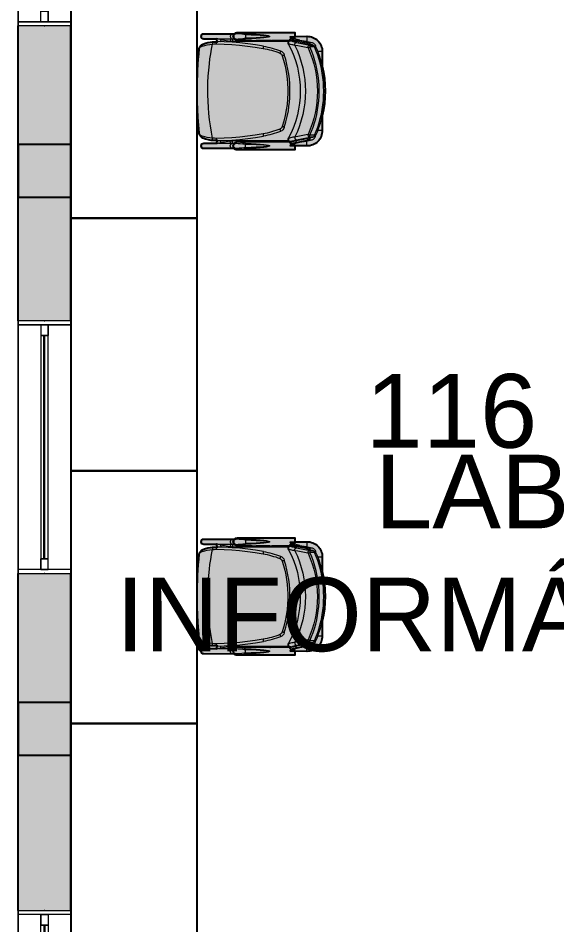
# Model space of a CAD drawing. Header units: metres. Extents: x 512 to 829, y -209 to 245.
# Drawn here: x 666.789 to 669.347, y -84.306 to -80 of the extents above; entities that cross this region are included whole.
import ezdxf

# ---------------------------------------------------------------- set-up
doc = ezdxf.new("R2010")
doc.units = ezdxf.units.M
doc.header["$LTSCALE"] = 0.508
doc.set_wipeout_variables(frame=1)
doc.header["$PDSIZE"] = -2
doc.layers.get('0').update_dxf_attribs({"lineweight": 15})
for name, color, linetype, lineweight in [('AMB-NOVOS', 10, 'Continuous', 15), ('None', 7, 'Continuous', 5), ('NãoImprimir', 7, 'Continuous', 5), ('Peitoris', 2, 'Continuous', 5), ('Telhado-Princ', 7, 'Continuous', 5)]:
    doc.layers.add(name, color=color, linetype=linetype, lineweight=lineweight)
doc.layers.add('MB-ARQ-MOBILIÁRIO 02', color=2, linetype='Continuous')
doc.layers.add('MB-ARQ-MOBILIÁRIO-CADEIRAS', color=7, linetype='Continuous')
doc.layers.add('MB-ARQ-MOBILIÁRIO-BP BRANCO', color=7, linetype='Continuous', true_color=0xebece5)
doc.layers.add('MB-ARQ-MOBILIÁRIO-CADEIRAS-02', color=7, linetype='Continuous', true_color=0x747474)

# ---------------------------------------------------------------- blocks, each defined once
blk = doc.blocks.new('Grupo-6243')
at = {"layer": 'None', "color": 7, "linetype": 'Continuous', "lineweight": 5}
for points in [[(-0.6, 0.125), (-0.58095, 0.125), (-0.58095, -0.125), (-0.6, -0.125)], [(0.58095, 0.125), (0.6, 0.125), (0.6, -0.125), (0.58095, -0.125)]]:
    blk.add_lwpolyline(points, close=True, dxfattribs=at)
blk = doc.blocks.new('Grupo-6244')
at = {"layer": 'None', "color": 7, "linetype": 'Continuous', "lineweight": 5}
for p, q in [((-0.6, 0.125), (-0.58095, 0.125)), ((-0.58095, 0.125), (-0.58095, -0.125)), ((0.6, 0.125), (0.58095, 0.125)), ((0.58095, 0.125), (0.58095, -0.125)), ((-0.6, -0.125), (-0.58095, -0.125)), ((0.6, -0.125), (0.58095, -0.125))]:
    blk.add_line(p, q, dxfattribs=at)
at = {"layer": 'None', "color": 7}
blk.add_blockref('Grupo-6243', (0, 0), dxfattribs=at)
blk = doc.blocks.new('Grupo-6245')
at = {"layer": 'None', "color": 7, "linetype": 'Continuous', "lineweight": 5}
for p, q in [((-0.5809, 0.0175), (-0.5809, -0.0175)), ((0.5809, 0.0175), (0.5809, -0.0175))]:
    blk.add_line(p, q, dxfattribs=at)
blk = doc.blocks.new('Grupo-6246')
at = {"layer": 'None', "color": 7, "linetype": 'Continuous', "lineweight": 5}
for points in [[(-0.5809, 0.0175), (-0.5302, 0.0175), (-0.5302, -0.0175), (-0.5809, -0.0175)], [(0.5302, 0.0175), (0.5809, 0.0175), (0.5809, -0.0175), (0.5302, -0.0175)]]:
    blk.add_lwpolyline(points, close=True, dxfattribs=at)
blk = doc.blocks.new('Grupo-6247')
at = {"layer": 'None', "color": 7, "linetype": 'Continuous', "lineweight": 5}
for p, q in [((-0.5809, 0.0175), (-0.5302, 0.0175)), ((-0.5302, 0.0175), (-0.5302, -0.0175)), ((0.5809, 0.0175), (0.5302, 0.0175)), ((0.5302, 0.0175), (0.5302, -0.0175)), ((-0.5809, -0.0175), (-0.5302, -0.0175)), ((0.5809, -0.0175), (0.5302, -0.0175))]:
    blk.add_line(p, q, dxfattribs=at)
blk.add_lwpolyline([(-0.5302, 0.0175), (0.5302, 0.0175), (0.5302, -0.0175), (-0.5302, -0.0175)], close=True, dxfattribs=at)
at = {"layer": 'None', "color": 7}
for name in ['Grupo-6245', 'Grupo-6246']:
    blk.add_blockref(name, (0, 0), dxfattribs=at)
blk = doc.blocks.new('Grupo-6249')
at = {"layer": 'None', "color": 7, "linetype": 'Continuous', "lineweight": 25}
for p, q in [((-0.53015, 0.000635), (0.53015, 0.000635)), ((-0.53015, -0.000635), (0.53015, -0.000635))]:
    blk.add_line(p, q, dxfattribs=at)
blk = doc.blocks.new('Grupo-6250')
at = {"layer": 'None', "color": 7, "linetype": 'Continuous', "lineweight": 20}
for p, q in [((0.6, 0.125), (-0.6, 0.125)), ((0.6, -0.125), (-0.6, -0.125))]:
    blk.add_line(p, q, dxfattribs=at)
blk = doc.blocks.new('Window (2D)-495')
at = {"color": 7, "linetype": 'Continuous', "lineweight": 5}
blk.add_wipeout([(-0.6, 0.125), (0.6, 0.125), (0.6, -0.125), (-0.6, -0.125)], dxfattribs=at).dxf.layer = 'None'
at = {"layer": 'None', "color": 7, "linetype": 'Continuous', "lineweight": 5}
for p, q in [((-0.6, 0.125), (0.6, 0.125)), ((-0.6, -0.125), (0.6, -0.125))]:
    blk.add_line(p, q, dxfattribs=at)
at = {"layer": 'NãoImprimir', "linetype": 'Continuous'}
for p in [(-0.6, 0), (0.6, 0)]:
    blk.add_point(p, dxfattribs=at)
at = {"layer": 'None', "color": 7}
blk.add_blockref('Grupo-6244', (0, 0), dxfattribs=at)
at = {"layer": 'Peitoris'}
for name in ['Grupo-6247', 'Grupo-6249']:
    blk.add_blockref(name, (0, 0), dxfattribs=at)
at = {"layer": 'Telhado-Princ'}
blk.add_blockref('Grupo-6250', (0, 0), dxfattribs=at)
blk = doc.blocks.new('Grupo-6251')
at = {"layer": 'None', "color": 7, "linetype": 'Continuous', "lineweight": 5}
for points in [[(-0.6, 0.125), (-0.58095, 0.125), (-0.58095, -0.125), (-0.6, -0.125)], [(0.58095, 0.125), (0.6, 0.125), (0.6, -0.125), (0.58095, -0.125)]]:
    blk.add_lwpolyline(points, close=True, dxfattribs=at)
blk = doc.blocks.new('Grupo-6252')
at = {"layer": 'None', "color": 7, "linetype": 'Continuous', "lineweight": 5}
for p, q in [((-0.6, 0.125), (-0.58095, 0.125)), ((-0.58095, 0.125), (-0.58095, -0.125)), ((0.6, 0.125), (0.58095, 0.125)), ((0.58095, 0.125), (0.58095, -0.125)), ((-0.6, -0.125), (-0.58095, -0.125)), ((0.6, -0.125), (0.58095, -0.125))]:
    blk.add_line(p, q, dxfattribs=at)
at = {"layer": 'None', "color": 7}
blk.add_blockref('Grupo-6251', (0, 0), dxfattribs=at)
blk = doc.blocks.new('Grupo-6253')
at = {"layer": 'None', "color": 7, "linetype": 'Continuous', "lineweight": 5}
for p, q in [((-0.5809, 0.0175), (-0.5809, -0.0175)), ((0.5809, 0.0175), (0.5809, -0.0175))]:
    blk.add_line(p, q, dxfattribs=at)
blk = doc.blocks.new('Grupo-6254')
at = {"layer": 'None', "color": 7, "linetype": 'Continuous', "lineweight": 5}
for points in [[(-0.5809, 0.0175), (-0.5302, 0.0175), (-0.5302, -0.0175), (-0.5809, -0.0175)], [(0.5302, 0.0175), (0.5809, 0.0175), (0.5809, -0.0175), (0.5302, -0.0175)]]:
    blk.add_lwpolyline(points, close=True, dxfattribs=at)
blk = doc.blocks.new('Grupo-6255')
at = {"layer": 'None', "color": 7, "linetype": 'Continuous', "lineweight": 5}
for p, q in [((-0.5809, 0.0175), (-0.5302, 0.0175)), ((-0.5302, 0.0175), (-0.5302, -0.0175)), ((0.5809, 0.0175), (0.5302, 0.0175)), ((0.5302, 0.0175), (0.5302, -0.0175)), ((-0.5809, -0.0175), (-0.5302, -0.0175)), ((0.5809, -0.0175), (0.5302, -0.0175))]:
    blk.add_line(p, q, dxfattribs=at)
blk.add_lwpolyline([(-0.5302, 0.0175), (0.5302, 0.0175), (0.5302, -0.0175), (-0.5302, -0.0175)], close=True, dxfattribs=at)
at = {"layer": 'None', "color": 7}
for name in ['Grupo-6253', 'Grupo-6254']:
    blk.add_blockref(name, (0, 0), dxfattribs=at)
blk = doc.blocks.new('Grupo-6257')
at = {"layer": 'None', "color": 7, "linetype": 'Continuous', "lineweight": 25}
for p, q in [((-0.53015, 0.000635), (0.53015, 0.000635)), ((-0.53015, -0.000635), (0.53015, -0.000635))]:
    blk.add_line(p, q, dxfattribs=at)
blk = doc.blocks.new('Grupo-6258')
at = {"layer": 'None', "color": 7, "linetype": 'Continuous', "lineweight": 20}
for p, q in [((0.6, 0.125), (-0.6, 0.125)), ((0.6, -0.125), (-0.6, -0.125))]:
    blk.add_line(p, q, dxfattribs=at)
blk = doc.blocks.new('Window (2D)-496')
at = {"color": 7, "linetype": 'Continuous', "lineweight": 5}
blk.add_wipeout([(-0.6, 0.125), (0.6, 0.125), (0.6, -0.125), (-0.6, -0.125)], dxfattribs=at).dxf.layer = 'None'
at = {"layer": 'None', "color": 7, "linetype": 'Continuous', "lineweight": 5}
for p, q in [((-0.6, 0.125), (0.6, 0.125)), ((-0.6, -0.125), (0.6, -0.125))]:
    blk.add_line(p, q, dxfattribs=at)
at = {"layer": 'NãoImprimir', "linetype": 'Continuous'}
for p in [(-0.6, 0), (0.6, 0)]:
    blk.add_point(p, dxfattribs=at)
at = {"layer": 'None', "color": 7}
blk.add_blockref('Grupo-6252', (0, 0), dxfattribs=at)
at = {"layer": 'Peitoris'}
for name in ['Grupo-6255', 'Grupo-6257']:
    blk.add_blockref(name, (0, 0), dxfattribs=at)
at = {"layer": 'Telhado-Princ'}
blk.add_blockref('Grupo-6258', (0, 0), dxfattribs=at)
blk = doc.blocks.new('Grupo-6275')
at = {"layer": 'None', "color": 7, "linetype": 'Continuous', "lineweight": 5}
for points in [[(-0.45, 0.125), (-0.43095, 0.125), (-0.43095, -0.125), (-0.45, -0.125)], [(0.43095, 0.125), (0.45, 0.125), (0.45, -0.125), (0.43095, -0.125)]]:
    blk.add_lwpolyline(points, close=True, dxfattribs=at)
blk = doc.blocks.new('Grupo-6276')
at = {"layer": 'None', "color": 7, "linetype": 'Continuous', "lineweight": 5}
for p, q in [((-0.45, 0.125), (-0.43095, 0.125)), ((-0.43095, 0.125), (-0.43095, -0.125)), ((0.45, 0.125), (0.43095, 0.125)), ((0.43095, 0.125), (0.43095, -0.125)), ((-0.45, -0.125), (-0.43095, -0.125)), ((0.45, -0.125), (0.43095, -0.125))]:
    blk.add_line(p, q, dxfattribs=at)
at = {"layer": 'None', "color": 7}
blk.add_blockref('Grupo-6275', (0, 0), dxfattribs=at)
blk = doc.blocks.new('Grupo-6277')
at = {"layer": 'None', "color": 7, "linetype": 'Continuous', "lineweight": 5}
for p, q in [((-0.4309, 0.0175), (-0.4309, -0.0175)), ((0.4309, 0.0175), (0.4309, -0.0175))]:
    blk.add_line(p, q, dxfattribs=at)
blk = doc.blocks.new('Grupo-6278')
at = {"layer": 'None', "color": 7, "linetype": 'Continuous', "lineweight": 5}
for points in [[(-0.4309, 0.0175), (-0.3801, 0.0175), (-0.3801, -0.0175), (-0.4309, -0.0175)], [(0.3801, 0.0175), (0.4309, 0.0175), (0.4309, -0.0175), (0.3801, -0.0175)]]:
    blk.add_lwpolyline(points, close=True, dxfattribs=at)
blk = doc.blocks.new('Grupo-6279')
at = {"layer": 'None', "color": 7, "linetype": 'Continuous', "lineweight": 5}
for p, q in [((-0.4309, 0.0175), (-0.3801, 0.0175)), ((-0.3801, 0.0175), (-0.3801, -0.0175)), ((0.4309, 0.0175), (0.3801, 0.0175)), ((0.3801, 0.0175), (0.3801, -0.0175)), ((-0.4309, -0.0175), (-0.3801, -0.0175)), ((0.4309, -0.0175), (0.3801, -0.0175))]:
    blk.add_line(p, q, dxfattribs=at)
blk.add_lwpolyline([(-0.3801, 0.0175), (0.3801, 0.0175), (0.3801, -0.0175), (-0.3801, -0.0175)], close=True, dxfattribs=at)
at = {"layer": 'None', "color": 7}
for name in ['Grupo-6277', 'Grupo-6278']:
    blk.add_blockref(name, (0, 0), dxfattribs=at)
blk = doc.blocks.new('Grupo-6281')
at = {"layer": 'None', "color": 7, "linetype": 'Continuous', "lineweight": 25}
for p, q in [((-0.38015, 0.000635), (0.38015, 0.000635)), ((-0.38015, -0.000635), (0.38015, -0.000635))]:
    blk.add_line(p, q, dxfattribs=at)
blk = doc.blocks.new('Grupo-6282')
at = {"layer": 'None', "color": 7, "linetype": 'Continuous', "lineweight": 20}
for p, q in [((0.45, 0.125), (-0.45, 0.125)), ((0.45, -0.125), (-0.45, -0.125))]:
    blk.add_line(p, q, dxfattribs=at)
blk = doc.blocks.new('Window (2D)-499')
at = {"color": 7, "linetype": 'Continuous', "lineweight": 5}
blk.add_wipeout([(-0.45, 0.125), (0.45, 0.125), (0.45, -0.125), (-0.45, -0.125)], dxfattribs=at).dxf.layer = 'None'
at = {"layer": 'None', "color": 7, "linetype": 'Continuous', "lineweight": 5}
for p, q in [((-0.45, 0.125), (0.45, 0.125)), ((-0.45, -0.125), (0.45, -0.125))]:
    blk.add_line(p, q, dxfattribs=at)
at = {"layer": 'NãoImprimir', "linetype": 'Continuous'}
for p in [(-0.45, 0), (0.45, 0)]:
    blk.add_point(p, dxfattribs=at)
at = {"layer": 'None', "color": 7}
blk.add_blockref('Grupo-6276', (0, 0), dxfattribs=at)
at = {"layer": 'Peitoris'}
for name in ['Grupo-6279', 'Grupo-6281']:
    blk.add_blockref(name, (0, 0), dxfattribs=at)
at = {"layer": 'Telhado-Princ'}
blk.add_blockref('Grupo-6282', (0, 0), dxfattribs=at)
blk = doc.blocks.new('Grupo-6400')
at = {"layer": 'None', "linetype": 'Continuous', "lineweight": 0}
blk.add_hatch(color=255, dxfattribs=at).paths.add_polyline_path([(-45.2251, 15.3869), (-45.2251, 15.1369), (-44.9751, 15.1369), (-44.9751, 15.3869)])
at = {"layer": 'None', "color": 7, "linetype": 'Continuous', "lineweight": 25}
blk.add_lwpolyline([(-45.2251, 15.3869), (-45.2251, 15.1369), (-44.9751, 15.1369), (-44.9751, 15.3869)], close=True, dxfattribs=at)
blk = doc.blocks.new('Grupo-6401')
at = {"layer": 'None', "linetype": 'Continuous', "lineweight": 0}
blk.add_hatch(color=255, dxfattribs=at).paths.add_polyline_path([(-45.2251, 18.0369), (-45.2251, 17.7869), (-44.9751, 17.7869), (-44.9751, 18.0369)])
at = {"layer": 'None', "color": 7, "linetype": 'Continuous', "lineweight": 25}
blk.add_lwpolyline([(-45.2251, 18.0369), (-45.2251, 17.7869), (-44.9751, 17.7869), (-44.9751, 18.0369)], close=True, dxfattribs=at)
blk = doc.blocks.new('Grupo-6404')
at = {"layer": 'None', "color": 7}
for name in ['Grupo-6401', 'Grupo-6400']:
    blk.add_blockref(name, (0, 0), dxfattribs=at)
blk = doc.blocks.new('TECTON FIXA')
h = blk.add_hatch(color=256)
edge = h.paths.add_edge_path()
edge.add_line((-0.2473, 0.0321), (-0.2473, 0.0928))
edge.add_line((-0.2473, 0.0928), (-0.2348, 0.0968))
edge.add_line((-0.2348, 0.0968), (-0.2348, 0.0817))
edge.add_arc((-0.105, 0.0817), 0.1298, 180, 204.5205)
edge.add_arc((-0.1939, 0.0412), 0.0321, 204.5205, 259.9408)
edge.add_arc((-0.002, 2.0405), 2.0405, 264.4455, 275.7159)
edge.add_arc((0.196, 0.0391), 0.0294, 280.2206, 337.5854)
edge.add_arc((0.0809, 0.0865), 0.1539, 337.5854, 356.3465)
edge.add_line((0.2344, 0.0767), (0.2348, 0.0968))
edge.add_line((0.2348, 0.0968), (0.2473, 0.0928))
edge.add_line((0.2473, 0.0928), (0.2473, 0.0321))
edge.add_arc((0.26, 0.0321), 0.0127, 180, 360)
edge.add_line((0.2727, 0.0321), (0.2726, 0.1751))
edge.add_arc((0.299, 0.1752), 0.0264, 140.266, 180.0527, ccw=False)
edge.add_line((0.2787, 0.192), (0.279, 0.4651))
edge.add_line((0.279, 0.4651), (0.26, 0.4651))
edge.add_line((0.26, 0.4651), (0.2604, 0.5221))
edge.add_arc((0.1881, 0.5226), 0.0723, 359.6453, 450.3547)
edge.add_line((0.1877, 0.5948), (0.1189, 0.5944))
edge.add_arc((0, 0.0855), 0.5226, 76.8468, 102.9792)
edge.add_line((-0.1174, 0.5948), (-0.1877, 0.5948))
edge.add_arc((-0.1877, 0.5221), 0.0727, 90, 180)
edge.add_line((-0.2604, 0.5221), (-0.26, 0.4651))
edge.add_line((-0.26, 0.4651), (-0.279, 0.4651))
edge.add_line((-0.279, 0.4651), (-0.2789, 0.1891))
edge.add_arc((-0.2605, 0.1891), 0.0185, 180.0184, 226.71)
edge.add_line((-0.2731, 0.1757), (-0.2727, 0.0321))
edge.add_arc((-0.26, 0.0321), 0.0127, 180.1644, 360)
blk.add_lwpolyline([(-0.2727, 0.0321, 1), (-0.2473, 0.0321), (-0.2473, 0.0928), (-0.2348, 0.0968), (-0.2348, 0.0817, 0.107401), (-0.2231, 0.0278, 0.246643), (-0.1995, 0.0096, 0.049216), (0.2012, 0.0101, 0.255663), (0.2231, 0.0278, 0.082044), (0.2344, 0.0767), (0.2348, 0.0968), (0.2473, 0.0928), (0.2473, 0.0321, 1), (0.2727, 0.0321), (0.2726, 0.1751, -0.175367), (0.2787, 0.192), (0.279, 0.4651), (0.26, 0.4651), (0.2604, 0.5221, 0.417845), (0.1877, 0.5948), (0.1189, 0.5944, 0.114521), (-0.1174, 0.5948), (-0.1877, 0.5948, 0.414214), (-0.2604, 0.5221), (-0.26, 0.4651), (-0.279, 0.4651), (-0.2789, 0.1891, 0.206597), (-0.2731, 0.1757), (-0.2727, 0.0321, 0.998567), (-0.2473, 0.0321), (-0.2473, 0.0928), (-0.2348, 0.0968)], format="xyb")
at = {"layer": 'MB-ARQ-MOBILIÁRIO-CADEIRAS', "linetype": 'Continuous', "lineweight": 15}
for p, q in [((-0.213, 0.5562), (-0.213, 0.5633)), ((-0.1174, 0.5948), (-0.1877, 0.5948)), ((-0.1877, 0.5948), (-0.1877, 0.5736)), ((0.1877, 0.5948), (0.1174, 0.5948)), ((0.1877, 0.5948), (0.1877, 0.5736)), ((0.213, 0.5562), (0.213, 0.5633)), ((-0.2604, 0.5221), (-0.2604, 0.4651)), ((-0.2604, 0.5221), (-0.2358, 0.5221)), ((-0.231, 0.5293), (-0.231, 0.5471)), ((-0.2188, 0.5499), (-0.2192, 0.5482)), ((-0.2192, 0.5482), (-0.2192, 0.5399)), ((-0.2188, 0.5356), (-0.2188, 0.5499)), ((-0.2188, 0.5356), (-0.2098, 0.5356)), ((-0.2098, 0.5579), (-0.2098, 0.5356)), ((0.2098, 0.5579), (0.2098, 0.5356)), ((0.2188, 0.5356), (0.2098, 0.5356)), ((0.2188, 0.5356), (0.2188, 0.5499)), ((0.2188, 0.5499), (0.2192, 0.5482)), ((0.2192, 0.5482), (0.2192, 0.5399)), ((0.231, 0.5293), (0.231, 0.5471)), ((0.2604, 0.5221), (0.2358, 0.5221)), ((0.2604, 0.4651), (0.2604, 0.5221)), ((-0.279, 0.4651), (-0.279, 0.3557)), ((-0.279, 0.4651), (-0.26, 0.4651)), ((-0.26, 0.44), (-0.26, 0.4651)), ((-0.26, 0.4651), (-0.2485, 0.4651)), ((-0.2532, 0.4441), (-0.2532, 0.4604)), ((-0.2498, 0.4455), (-0.2494, 0.4465)), ((-0.2498, 0.4455), (-0.2498, 0.4456)), ((-0.2492, 0.447), (-0.2494, 0.4466)), ((-0.2494, 0.4465), (-0.2494, 0.4466)), ((-0.2492, 0.4633), (-0.2492, 0.447)), ((-0.241, 0.3558), (-0.241, 0.442)), ((-0.241, 0.4415), (-0.2407, 0.4416)), ((-0.24, 0.4435), (-0.24, 0.4433)), ((-0.2395, 0.4452), (-0.2395, 0.4447)), ((-0.235, 0.1685), (-0.235, 0.4342)), ((-0.2229, 0.4344), (-0.2237, 0.434)), ((-0.2229, 0.4344), (-0.2215, 0.435)), ((0.2229, 0.4344), (0.2215, 0.435)), ((0.2229, 0.4344), (0.2237, 0.434)), ((0.235, 0.4343), (0.235, 0.1685)), ((0.2395, 0.4452), (0.2395, 0.4447)), ((0.24, 0.4433), (0.24, 0.4435)), ((0.241, 0.4415), (0.2407, 0.4416)), ((0.241, 0.442), (0.241, 0.3558)), ((0.26, 0.4651), (0.2485, 0.4651)), ((0.2492, 0.4633), (0.2492, 0.447)), ((0.2492, 0.447), (0.2494, 0.4466)), ((0.2494, 0.4465), (0.2494, 0.4466)), ((0.2498, 0.4455), (0.2494, 0.4465)), ((0.2498, 0.4455), (0.2498, 0.4456)), ((0.2532, 0.4441), (0.2532, 0.4604)), ((0.26, 0.44), (0.26, 0.4651)), ((0.279, 0.4651), (0.26, 0.4651)), ((0.279, 0.3557), (0.279, 0.4651)), ((-0.279, 0.3557), (-0.279, 0.3555)), ((-0.2787, 0.3449), (-0.2788, 0.3449)), ((-0.2412, 0.3449), (-0.2413, 0.3449)), ((-0.241, 0.3556), (-0.241, 0.3558)), ((0.2412, 0.3449), (0.2413, 0.3449)), ((0.2787, 0.3449), (0.2788, 0.3449)), ((0.279, 0.3557), (0.279, 0.3555)), ((-0.279, 0.2629), (-0.279, 0.1891)), ((-0.241, 0.1891), (-0.241, 0.2625)), ((0.241, 0.2625), (0.241, 0.1891)), ((0.279, 0.1891), (0.279, 0.2629)), ((-0.2688, 0.2306), (-0.2512, 0.2306)), ((0.2688, 0.2306), (0.2512, 0.2306)), ((-0.279, 0.1891), (-0.2789, 0.1891)), ((-0.2727, 0.1752), (-0.2727, 0.1691)), ((-0.2473, 0.1691), (-0.2473, 0.1751)), ((-0.2411, 0.1891), (-0.241, 0.1891)), ((0.2411, 0.1891), (0.241, 0.1891)), ((0.2473, 0.1752), (0.2473, 0.1691)), ((0.2727, 0.1691), (0.2727, 0.1751)), ((0.279, 0.1891), (0.2789, 0.1891)), ((-0.2727, 0.1691), (-0.2727, 0.0321)), ((-0.2473, 0.1034), (-0.2473, 0.1691)), ((-0.2473, 0.1685), (-0.235, 0.1685)), ((-0.2473, 0.1596), (-0.2359, 0.1576)), ((-0.2442, 0.1108), (-0.2359, 0.1576)), ((0.2473, 0.1685), (0.235, 0.1685)), ((0.2473, 0.1596), (0.2359, 0.1576)), ((0.2359, 0.1576), (0.2442, 0.1108)), ((0.2473, 0.1691), (0.2473, 0.1034)), ((0.2727, 0.0321), (0.2727, 0.1691)), ((-0.2504, 0.0918), (-0.2348, 0.0968)), ((-0.2473, 0.1097), (-0.2344, 0.1139)), ((-0.2473, 0.1096), (-0.2344, 0.1138)), ((-0.2473, 0.0321), (-0.2473, 0.0929)), ((-0.235, 0.0891), (-0.235, 0.0883)), ((0.2473, 0.1097), (0.2344, 0.1139)), ((0.2473, 0.1096), (0.2344, 0.1138)), ((0.2504, 0.0918), (0.2348, 0.0968)), ((0.235, 0.0883), (0.235, 0.0891)), ((0.2473, 0.093), (0.2473, 0.0321)), ((-0.2231, 0.0278), (-0.2231, 0.0285)), ((-0.1981, 0.0092), (-0.1981, 0.0093)), ((0.1981, 0.0092), (0.1981, 0.0093)), ((0.2231, 0.0278), (0.2231, 0.0285))]:
    blk.add_line(p, q, dxfattribs=at)
at = {"layer": 'MB-ARQ-MOBILIÁRIO-CADEIRAS', "linetype": 'Continuous', "lineweight": 15, "flags": 128}
for points in [[(-0.213, 0.5633), (-0.1931, 0.5716), (-0.1728, 0.5791), (-0.1523, 0.5857), (-0.1315, 0.5915), (-0.1098, 0.5966), (-0.0879, 0.6008), (-0.0659, 0.604), (-0.0438, 0.6063), (-0.0219, 0.6077), (0, 0.6082), (0.0216, 0.6077), (0.0432, 0.6064), (0.0648, 0.6042), (0.0862, 0.6011), (0.1081, 0.597), (0.1298, 0.5919), (0.1512, 0.586), (0.1724, 0.5792), (0.1929, 0.5717), (0.213, 0.5633)], [(-0.231, 0.5471), (-0.23, 0.5497), (-0.2282, 0.5524), (-0.2259, 0.5549), (-0.2231, 0.5573), (-0.2196, 0.5598), (-0.2156, 0.5621), (-0.213, 0.5633)], [(-0.2098, 0.5579), (-0.1903, 0.566), (-0.1704, 0.5732), (-0.1503, 0.5797), (-0.1299, 0.5854), (-0.1087, 0.5903), (-0.0873, 0.5944), (-0.0658, 0.5976), (-0.0441, 0.5999), (-0.0221, 0.6013), (0, 0.6018), (0.0214, 0.6013), (0.0429, 0.6), (0.0642, 0.5978), (0.0854, 0.5947), (0.1071, 0.5907), (0.1286, 0.5857), (0.1499, 0.5798), (0.1709, 0.5731), (0.1905, 0.5659), (0.2098, 0.5579)], [(-0.2098, 0.5356), (-0.1906, 0.5437), (-0.1711, 0.5511), (-0.1513, 0.5576), (-0.1313, 0.5634), (-0.1104, 0.5685), (-0.0894, 0.5727), (-0.0681, 0.576), (-0.0468, 0.5785), (-0.0234, 0.5801), (0, 0.5806), (0.0246, 0.58), (0.0491, 0.5782), (0.0736, 0.5752), (0.0978, 0.5711), (0.1218, 0.5658), (0.1443, 0.5598), (0.1665, 0.5527), (0.1884, 0.5446), (0.2098, 0.5356)], [(0.231, 0.5471), (0.23, 0.5497), (0.2282, 0.5524), (0.2259, 0.5549), (0.2231, 0.5573), (0.2196, 0.5598), (0.2156, 0.5621), (0.213, 0.5633)], [(-0.2427, 0.4875), (-0.2369, 0.5175), (-0.231, 0.5471)], [(-0.2419, 0.4736), (-0.2365, 0.5017), (-0.231, 0.5293)], [(-0.2256, 0.526), (-0.2263, 0.5221), (-0.2293, 0.5066), (-0.2362, 0.4704)], [(-0.2317, 0.4728), (-0.2257, 0.5037), (-0.2196, 0.5341)], [(-0.2313, 0.4728), (-0.2251, 0.5044), (-0.2188, 0.5356)], [(-0.231, 0.5293), (-0.2304, 0.5309), (-0.2292, 0.5326), (-0.2273, 0.5345), (-0.2247, 0.5366), (-0.2221, 0.5383), (-0.2192, 0.5399)], [(-0.2188, 0.5499), (-0.2183, 0.5512), (-0.2174, 0.5526), (-0.2163, 0.5538), (-0.2149, 0.555), (-0.2131, 0.5562), (-0.2111, 0.5573), (-0.2098, 0.5579)], [(-0.2055, 0.5271), (-0.2075, 0.5268), (-0.2095, 0.5268), (-0.2116, 0.5272), (-0.2135, 0.528), (-0.2152, 0.5291), (-0.2166, 0.5304), (-0.2178, 0.532), (-0.2185, 0.5338), (-0.2188, 0.5356)], [(-0.2055, 0.5271), (-0.2073, 0.5176), (-0.2147, 0.4791), (-0.2174, 0.4646)], [(0.2055, 0.5271), (0.2075, 0.5268), (0.2095, 0.5268), (0.2116, 0.5272), (0.2135, 0.528), (0.2152, 0.5291), (0.2167, 0.5304), (0.2178, 0.532), (0.2185, 0.5338), (0.2188, 0.5356)], [(0.2055, 0.5271), (0.2073, 0.5176), (0.2147, 0.4791), (0.2174, 0.4646)], [(0.2188, 0.5499), (0.2183, 0.5512), (0.2174, 0.5526), (0.2163, 0.5538), (0.2149, 0.555), (0.2131, 0.5562), (0.2111, 0.5573), (0.2098, 0.5579)], [(0.2313, 0.4728), (0.2251, 0.5044), (0.2188, 0.5356)], [(0.231, 0.5293), (0.2304, 0.5309), (0.2292, 0.5326), (0.2273, 0.5345), (0.2247, 0.5366), (0.2221, 0.5383), (0.2192, 0.5399)], [(0.2317, 0.4728), (0.2257, 0.5037), (0.2196, 0.5341)], [(0.2256, 0.526), (0.2263, 0.5221), (0.2293, 0.5066), (0.2362, 0.4704)], [(0.2427, 0.4875), (0.2369, 0.5175), (0.231, 0.5471)], [(0.2419, 0.4736), (0.2365, 0.5017), (0.231, 0.5293)], [(-0.2494, 0.4466), (-0.2496, 0.4462), (-0.2498, 0.4456)], [(-0.2494, 0.4465), (-0.2481, 0.4496), (-0.2468, 0.4532), (-0.2456, 0.4574), (-0.2437, 0.4649), (-0.2419, 0.4736)], [(-0.2435, 0.4431), (-0.2439, 0.442), (-0.244, 0.4412)], [(-0.244, 0.4412), (-0.2428, 0.4417), (-0.2417, 0.442), (-0.2411, 0.4421), (-0.241, 0.442)], [(-0.2362, 0.4704), (-0.2369, 0.4665), (-0.2384, 0.4594), (-0.24, 0.4532), (-0.2417, 0.4476), (-0.2435, 0.4431)], [(-0.24, 0.4433), (-0.2399, 0.4437), (-0.2395, 0.4447)], [(-0.24, 0.4433), (-0.24, 0.4429), (-0.2398, 0.4414), (-0.2394, 0.4398), (-0.2388, 0.4383), (-0.2379, 0.4368), (-0.2366, 0.4355), (-0.2352, 0.4344), (-0.2338, 0.4336), (-0.2323, 0.4331), (-0.2309, 0.4328), (-0.2295, 0.4327), (-0.2283, 0.4327), (-0.2272, 0.4329), (-0.2261, 0.4332), (-0.225, 0.4335), (-0.2237, 0.434), (-0.2237, 0.434)], [(-0.2395, 0.4452), (-0.2381, 0.4482), (-0.2368, 0.4519), (-0.2355, 0.4561), (-0.2342, 0.4611), (-0.2329, 0.4666), (-0.2317, 0.4728)], [(-0.2395, 0.4447), (-0.2381, 0.4477), (-0.2367, 0.4514), (-0.2353, 0.4557), (-0.234, 0.4608), (-0.2326, 0.4665), (-0.2313, 0.4728)], [(-0.2174, 0.4646), (-0.2192, 0.4642), (-0.2211, 0.4641), (-0.2231, 0.4643), (-0.2249, 0.4648), (-0.2266, 0.4657), (-0.2281, 0.4667), (-0.2294, 0.468), (-0.2304, 0.4695), (-0.231, 0.4711), (-0.2313, 0.4728)], [(-0.2248, 0.4359), (-0.2252, 0.435), (-0.2253, 0.4344), (-0.225, 0.434), (-0.2244, 0.4339), (-0.2229, 0.4344)], [(-0.2174, 0.4646), (-0.2182, 0.4599), (-0.2191, 0.4555), (-0.2204, 0.4494), (-0.2218, 0.4441), (-0.2233, 0.4395), (-0.2248, 0.4359)], [(-0.2237, 0.434), (-0.2228, 0.4344), (-0.2215, 0.4351)], [(-0.1722, 0.4145), (-0.1462, 0.4221), (-0.1199, 0.4285), (-0.0933, 0.4336), (-0.0728, 0.4366), (-0.0521, 0.4389), (-0.0314, 0.4405), (-0.0106, 0.4412), (0.0122, 0.4412), (0.0351, 0.4402), (0.0579, 0.4384), (0.0806, 0.4356), (0.1038, 0.4317), (0.1269, 0.4269), (0.1497, 0.4212), (0.1722, 0.4145)], [(0.1683, 0.4049), (0.1469, 0.4113), (0.1253, 0.4168), (0.1034, 0.4215), (0.0814, 0.4252), (0.0586, 0.4282), (0.0356, 0.4301), (0.0126, 0.4312), (-0.0104, 0.4312), (-0.0369, 0.4301), (-0.0633, 0.4277), (-0.0895, 0.424), (-0.1161, 0.4189), (-0.1424, 0.4126), (-0.1683, 0.4049)], [(0.2174, 0.4646), (0.2192, 0.4642), (0.2211, 0.4641), (0.2231, 0.4643), (0.2249, 0.4648), (0.2266, 0.4657), (0.2281, 0.4667), (0.2294, 0.468), (0.2304, 0.4695), (0.231, 0.4711), (0.2313, 0.4728)], [(0.2174, 0.4646), (0.2183, 0.4599), (0.2191, 0.4555), (0.2204, 0.4494), (0.2218, 0.4441), (0.2233, 0.4395), (0.2248, 0.4359)], [(0.2216, 0.4351), (0.2224, 0.4346), (0.2237, 0.434)], [(0.2248, 0.4359), (0.2252, 0.435), (0.2253, 0.4344), (0.225, 0.434), (0.2244, 0.4339), (0.2229, 0.4344)], [(0.2237, 0.434), (0.2249, 0.4335), (0.226, 0.4332), (0.2272, 0.4329), (0.2284, 0.4327), (0.2297, 0.4327), (0.2311, 0.4328), (0.2326, 0.4332), (0.2342, 0.4338), (0.2356, 0.4346), (0.2369, 0.4357), (0.2381, 0.4371), (0.2389, 0.4386), (0.2395, 0.4401), (0.2399, 0.4416), (0.24, 0.4431), (0.24, 0.4433)], [(0.2395, 0.4447), (0.2381, 0.4477), (0.2367, 0.4514), (0.2353, 0.4557), (0.234, 0.4608), (0.2326, 0.4665), (0.2313, 0.4728)], [(0.2395, 0.4452), (0.2381, 0.4482), (0.2368, 0.4519), (0.2355, 0.4561), (0.2342, 0.4611), (0.2329, 0.4666), (0.2317, 0.4728)], [(0.2362, 0.4704), (0.237, 0.4665), (0.2384, 0.4594), (0.24, 0.4532), (0.2417, 0.4476), (0.2435, 0.4431)], [(0.24, 0.4433), (0.2399, 0.4437), (0.2395, 0.4447)], [(0.244, 0.4412), (0.2428, 0.4417), (0.2417, 0.442), (0.2411, 0.4421), (0.241, 0.442)], [(0.2494, 0.4465), (0.2481, 0.4496), (0.2468, 0.4532), (0.2456, 0.4574), (0.2437, 0.4649), (0.2419, 0.4736)], [(0.2435, 0.4431), (0.2439, 0.442), (0.244, 0.4412)], [(0.2494, 0.4466), (0.2496, 0.4462), (0.2498, 0.4456)], [(-0.1722, 0.4145), (-0.172, 0.4144), (-0.1717, 0.4139), (-0.1713, 0.413), (-0.1708, 0.4118), (-0.1702, 0.4104), (-0.1696, 0.4087), (-0.1689, 0.4068), (-0.1683, 0.4049)], [(0.1722, 0.4145), (0.172, 0.4144), (0.1717, 0.4139), (0.1713, 0.413), (0.1708, 0.4118), (0.1702, 0.4104), (0.1696, 0.4087), (0.1689, 0.4068), (0.1683, 0.4049)], [(-0.279, 0.3555), (-0.279, 0.3541), (-0.2789, 0.351), (-0.2788, 0.348), (-0.2788, 0.3452), (-0.2788, 0.3449)], [(-0.279, 0.3555), (-0.279, 0.354), (-0.2789, 0.3511), (-0.2787, 0.3479), (-0.2787, 0.3461), (-0.2787, 0.3449)], [(-0.2788, 0.3449), (-0.2789, 0.3234), (-0.2789, 0.2973), (-0.279, 0.2795)], [(-0.2787, 0.3449), (-0.2788, 0.3197), (-0.2789, 0.2945), (-0.279, 0.2795)], [(-0.2413, 0.3449), (-0.2413, 0.3481), (-0.2411, 0.3513), (-0.241, 0.3539), (-0.241, 0.3556)], [(-0.241, 0.2808), (-0.2411, 0.2897), (-0.2412, 0.315), (-0.2413, 0.3449)], [(-0.2412, 0.3449), (-0.2412, 0.347), (-0.2411, 0.3498), (-0.241, 0.3526), (-0.241, 0.3556)], [(-0.241, 0.2808), (-0.2411, 0.3058), (-0.2412, 0.332), (-0.2412, 0.3449)], [(0.2413, 0.3449), (0.2413, 0.3481), (0.2411, 0.3513), (0.241, 0.3539), (0.241, 0.3558)], [(0.2412, 0.3449), (0.2412, 0.3307), (0.2411, 0.3046), (0.241, 0.2806)], [(0.241, 0.2806), (0.2411, 0.2897), (0.2412, 0.315), (0.2413, 0.3449)], [(0.279, 0.3555), (0.279, 0.354), (0.2789, 0.3511), (0.2787, 0.3479), (0.2787, 0.3461), (0.2787, 0.3449)], [(0.2787, 0.3449), (0.2788, 0.3197), (0.2789, 0.2945), (0.279, 0.2794)], [(0.2788, 0.3449), (0.2788, 0.3462), (0.2789, 0.3489), (0.2789, 0.3518), (0.279, 0.3548), (0.279, 0.3555)], [(0.279, 0.2794), (0.279, 0.2936), (0.2789, 0.3197), (0.2788, 0.3449)], [(-0.235, 0.0909), (-0.234, 0.1283), (-0.2321, 0.1657), (-0.2291, 0.203), (-0.225, 0.2405), (-0.2199, 0.2778), (-0.2138, 0.315)], [(-0.2031, 0.3133), (-0.2091, 0.2767), (-0.2141, 0.24), (-0.2181, 0.2031), (-0.2212, 0.1658), (-0.2232, 0.1285), (-0.2242, 0.0912)], [(0.2242, 0.0912), (0.2232, 0.1283), (0.2212, 0.1653), (0.2182, 0.2023), (0.2142, 0.2394), (0.2091, 0.2765), (0.2031, 0.3133)], [(0.2138, 0.315), (0.2199, 0.2781), (0.225, 0.241), (0.229, 0.2038), (0.232, 0.1662), (0.234, 0.1286), (0.235, 0.0909)], [(-0.279, 0.2795), (-0.279, 0.2693), (-0.279, 0.2629)], [(-0.241, 0.2625), (-0.241, 0.2645), (-0.241, 0.2808)], [(0.241, 0.2625), (0.241, 0.2645), (0.241, 0.2806)], [(0.279, 0.2794), (0.279, 0.2693), (0.279, 0.2629)], [(-0.2789, 0.1891), (-0.2784, 0.195), (-0.2776, 0.201), (-0.2765, 0.2072), (-0.2754, 0.2136), (-0.2741, 0.2221), (-0.2733, 0.2308)], [(-0.2688, 0.2306), (-0.2693, 0.2216), (-0.2702, 0.2126), (-0.2716, 0.1997), (-0.2722, 0.1933), (-0.2725, 0.187)], [(-0.2475, 0.187), (-0.248, 0.1956), (-0.2489, 0.2044), (-0.2503, 0.2174), (-0.2508, 0.224), (-0.2512, 0.2306)], [(-0.2467, 0.2308), (-0.2462, 0.2245), (-0.2454, 0.2182), (-0.2443, 0.212), (-0.2432, 0.2058), (-0.2419, 0.1974), (-0.2411, 0.1891)], [(0.2467, 0.2308), (0.2462, 0.2245), (0.2454, 0.2182), (0.2443, 0.212), (0.2432, 0.2058), (0.2419, 0.1974), (0.2411, 0.1891)], [(0.2475, 0.187), (0.248, 0.1956), (0.2489, 0.2044), (0.2503, 0.2174), (0.2508, 0.224), (0.2512, 0.2306)], [(0.2688, 0.2306), (0.2693, 0.2216), (0.2702, 0.2126), (0.2716, 0.1997), (0.2722, 0.1933), (0.2725, 0.187)], [(0.2789, 0.1891), (0.2784, 0.195), (0.2776, 0.201), (0.2765, 0.2072), (0.2754, 0.2136), (0.2741, 0.2221), (0.2733, 0.2308)], [(-0.2789, 0.1891), (-0.2787, 0.1887), (-0.2783, 0.1883), (-0.2776, 0.188), (-0.2769, 0.1877), (-0.2759, 0.1874), (-0.2749, 0.1872), (-0.2737, 0.1871), (-0.2725, 0.187)], [(-0.2782, 0.184), (-0.2787, 0.186), (-0.2789, 0.1891)], [(-0.2783, 0.184), (-0.2778, 0.1824), (-0.2768, 0.1803), (-0.2755, 0.1783), (-0.274, 0.1765), (-0.2722, 0.1749), (-0.2703, 0.1735), (-0.2682, 0.1724), (-0.2659, 0.1715), (-0.2635, 0.171), (-0.2611, 0.1707), (-0.2586, 0.1707), (-0.2562, 0.171), (-0.2538, 0.1716), (-0.2515, 0.1725), (-0.2494, 0.1737), (-0.2474, 0.1752), (-0.2457, 0.1768), (-0.2442, 0.1787), (-0.243, 0.1807), (-0.242, 0.1829), (-0.2417, 0.1841)], [(-0.2725, 0.187), (-0.2724, 0.1848), (-0.2719, 0.1828), (-0.2711, 0.1809), (-0.27, 0.1792), (-0.2686, 0.1777), (-0.267, 0.1764), (-0.2651, 0.1754), (-0.2631, 0.1748), (-0.2611, 0.1744), (-0.2589, 0.1744), (-0.2569, 0.1748), (-0.2549, 0.1754), (-0.253, 0.1764), (-0.2514, 0.1777), (-0.25, 0.1792), (-0.2488, 0.181), (-0.248, 0.1829), (-0.2476, 0.1849), (-0.2475, 0.187)], [(-0.2475, 0.187), (-0.2463, 0.1871), (-0.2451, 0.1872), (-0.2441, 0.1874), (-0.2431, 0.1877), (-0.2423, 0.188), (-0.2417, 0.1883), (-0.2413, 0.1887), (-0.2411, 0.1891)], [(-0.2411, 0.1891), (-0.2413, 0.1861), (-0.2417, 0.1841)], [(0.2475, 0.187), (0.2463, 0.1871), (0.2451, 0.1872), (0.2441, 0.1874), (0.2431, 0.1877), (0.2424, 0.188), (0.2417, 0.1883), (0.2413, 0.1887), (0.2411, 0.1891)], [(0.2411, 0.1891), (0.2413, 0.1861), (0.2418, 0.184)], [(0.2417, 0.184), (0.2422, 0.1824), (0.2432, 0.1803), (0.2445, 0.1783), (0.246, 0.1765), (0.2478, 0.1749), (0.2497, 0.1735), (0.2518, 0.1724), (0.2541, 0.1715), (0.2565, 0.171), (0.2589, 0.1707), (0.2614, 0.1707), (0.2638, 0.171), (0.2662, 0.1716), (0.2685, 0.1725), (0.2706, 0.1737), (0.2726, 0.1751), (0.2743, 0.1768), (0.2758, 0.1787), (0.277, 0.1807), (0.278, 0.1829), (0.2783, 0.1841)], [(0.2725, 0.187), (0.2724, 0.1848), (0.2719, 0.1828), (0.2711, 0.1809), (0.27, 0.1792), (0.2686, 0.1777), (0.267, 0.1764), (0.2651, 0.1754), (0.2631, 0.1748), (0.2611, 0.1744), (0.2589, 0.1744), (0.2569, 0.1748), (0.2549, 0.1754), (0.253, 0.1764), (0.2514, 0.1777), (0.25, 0.1792), (0.2488, 0.181), (0.248, 0.1829), (0.2476, 0.1849), (0.2475, 0.187)], [(0.2789, 0.1891), (0.2787, 0.1887), (0.2783, 0.1883), (0.2777, 0.188), (0.2769, 0.1877), (0.2759, 0.1874), (0.2749, 0.1872), (0.2737, 0.1871), (0.2725, 0.187)], [(0.2783, 0.1841), (0.2787, 0.186), (0.2789, 0.1891)], [(-0.2727, 0.1691), (-0.2726, 0.1676), (-0.2721, 0.1658), (-0.2713, 0.164), (-0.2702, 0.1624), (-0.2688, 0.1609), (-0.2671, 0.1597), (-0.2652, 0.1588), (-0.2632, 0.1582), (-0.2611, 0.1579), (-0.2589, 0.1579), (-0.2568, 0.1582), (-0.2548, 0.1588), (-0.2529, 0.1597), (-0.2512, 0.1609), (-0.2498, 0.1624), (-0.2487, 0.164), (-0.2479, 0.1658), (-0.2474, 0.1676), (-0.2473, 0.1691)], [(0.2727, 0.1691), (0.2726, 0.1676), (0.2721, 0.1658), (0.2713, 0.164), (0.2702, 0.1624), (0.2688, 0.1609), (0.2671, 0.1597), (0.2652, 0.1588), (0.2632, 0.1582), (0.2611, 0.1579), (0.2589, 0.1579), (0.2568, 0.1582), (0.2548, 0.1588), (0.2529, 0.1597), (0.2512, 0.1609), (0.2498, 0.1624), (0.2487, 0.164), (0.2479, 0.1658), (0.2474, 0.1676), (0.2473, 0.1691)], [(-0.2473, 0.1034), (-0.2475, 0.1012), (-0.2483, 0.0981), (-0.249, 0.0963), (-0.2498, 0.0946), (-0.2506, 0.0932), (-0.2509, 0.0923), (-0.2509, 0.0919), (-0.2506, 0.0918), (-0.2504, 0.0918)], [(-0.2341, 0.072), (-0.2348, 0.0814), (-0.235, 0.0909)], [(-0.2242, 0.0912), (-0.224, 0.0822), (-0.2233, 0.0732)], [(0.2233, 0.0732), (0.224, 0.0821), (0.2242, 0.0912)], [(0.235, 0.0909), (0.2348, 0.0814), (0.2341, 0.072)], [(0.2473, 0.1034), (0.2473, 0.1034), (0.2475, 0.1012), (0.2483, 0.0981), (0.249, 0.0963), (0.2498, 0.0946), (0.2506, 0.0932), (0.2509, 0.0923), (0.2509, 0.0919), (0.2506, 0.0918), (0.2504, 0.0918)], [(-0.2341, 0.072), (-0.2339, 0.072), (-0.2332, 0.0721), (-0.2322, 0.0722), (-0.2309, 0.0723), (-0.2292, 0.0725), (-0.2274, 0.0727), (-0.2254, 0.0729), (-0.2233, 0.0732)], [(-0.2233, 0.0732), (-0.1944, 0.0679), (-0.1653, 0.0633), (-0.1361, 0.0594), (-0.1066, 0.0562), (-0.0771, 0.0538), (-0.0474, 0.0521), (-0.0181, 0.0512), (0.0113, 0.0512), (0.0407, 0.0518), (0.0703, 0.0533), (0.0998, 0.0556), (0.1292, 0.0586), (0.1528, 0.0615), (0.1764, 0.065), (0.1999, 0.0688), (0.2233, 0.0732)], [(0.2341, 0.072), (0.2339, 0.072), (0.2332, 0.0721), (0.2322, 0.0722), (0.2309, 0.0723), (0.2292, 0.0725), (0.2274, 0.0727), (0.2254, 0.0729), (0.2233, 0.0732)], [(-0.2231, 0.0285), (-0.2226, 0.0275), (-0.2218, 0.0266), (-0.2209, 0.0259), (-0.2197, 0.0253), (-0.2185, 0.0248), (-0.2171, 0.0246), (-0.2157, 0.0245), (-0.2142, 0.0246)], [(-0.2142, 0.0246), (-0.2127, 0.0209), (-0.2109, 0.0178), (-0.2088, 0.0151), (-0.2059, 0.0125), (-0.2028, 0.0107), (-0.1995, 0.0096), (-0.1984, 0.0093), (-0.1981, 0.0093), (-0.1981, 0.0093), (-0.1981, 0.0093)], [(0.1981, 0.0093), (0.167, 0.0067), (0.1358, 0.0045), (0.0895, 0.0021), (0.0432, 0.0007), (-0.0033, 0.0003), (-0.0498, 0.0008), (-0.0869, 0.002), (-0.124, 0.0038), (-0.1611, 0.0062), (-0.1981, 0.0093)], [(-0.1981, 0.0092), (-0.168, 0.0066), (-0.1379, 0.0044), (-0.1076, 0.0027), (-0.0772, 0.0014), (-0.0543, 0.0007), (-0.0314, 0.0002)], [(-0.0314, 0.0002), (0, 0), (0.0314, 0.0002)], [(0.0314, 0.0002), (0.0543, 0.0007), (0.0772, 0.0014), (0.1075, 0.0027), (0.1378, 0.0044), (0.168, 0.0066), (0.1981, 0.0092)], [(0.1981, 0.0093), (0.1981, 0.0093), (0.1981, 0.0093), (0.1984, 0.0093), (0.1995, 0.0096), (0.2028, 0.0107), (0.2059, 0.0125), (0.2088, 0.0151), (0.2109, 0.0178), (0.2127, 0.0209), (0.2142, 0.0246)], [(0.2231, 0.0285), (0.2226, 0.0275), (0.2218, 0.0266), (0.2209, 0.0259), (0.2197, 0.0253), (0.2185, 0.0248), (0.2171, 0.0246), (0.2157, 0.0245), (0.2142, 0.0246)]]:
    blk.add_lwpolyline(points, dxfattribs=at)
at = {"layer": 'MB-ARQ-MOBILIÁRIO-CADEIRAS', "linetype": 'Continuous', "lineweight": 15}
for centre, radius, start, end in [((-0.1877, 0.5221), 0.0727, 90, 180), ((0, 0.0732), 0.4983, 65.6464, 114.3536), ((0.1877, 0.5221), 0.0727, 0, 90), ((-0.2269, 0.53), 0.00416, 188.5717, 288.717), ((-0.2102, 0.5209), 0.0162, 125.4756, 161.5012), ((-0.2532, 0.5396), 0.034, 350.6524, 0.5406), ((-0.1511, 0.5605), 0.0638, 202.9741, 211.4804), ((0.1511, 0.5605), 0.0638, 328.5196, 337.0259), ((0.2532, 0.5396), 0.034, 179.4594, 189.3476), ((0.2102, 0.5209), 0.0162, 18.4988, 54.5244), ((0.2269, 0.53), 0.00416, 251.283, 351.4283), ((-0.3636, 0.5073), 0.1226, 338.9866, 350.7176), ((0, 0.0169), 0.4732, 62.0829, 117.9171), ((0, 0.0169), 0.4977, 64.0966, 115.9034), ((0.3636, 0.5073), 0.1226, 189.2824, 201.0134), ((-0.1961, 0.3364), 0.1217, 116.2047, 121.6837), ((0, 0.0169), 0.4965, 120.6581, 121.5751), ((-0.2584, 0.4718), 0.0125, 294.6433, 317.3538), ((-0.2612, 0.4591), 0.017, 298.1422, 314.8569), ((-0.2453, 0.4455), 0.00447, 179.2728, 287.2626), ((-0.2453, 0.4467), 0.00406, 182.2689, 297.618), ((-0.2378, 0.4743), 0.00418, 189.2495, 291.4292), ((0, 0.0169), 0.4882, 119.4361, 119.547), ((-0.2372, 0.4435), 0.00277, 143.533, 180.5237), ((-0.2293, 0.445), 0.0101, 181.9196, 296.3926), ((0, 0.0169), 0.5113, 116.9435, 117.5164), ((0.2293, 0.445), 0.0101, 243.6074, 358.0804), ((0, 0.0169), 0.5113, 62.4836, 63.0565), ((0.2378, 0.4743), 0.00418, 248.5708, 350.7505), ((0.2372, 0.4435), 0.00277, 359.4763, 36.467), ((0, 0.0169), 0.4882, 60.453, 60.5631), ((0.2453, 0.4467), 0.00406, 242.382, 357.7311), ((0.2453, 0.4455), 0.00447, 252.7374, 0.7272), ((0.2584, 0.4718), 0.0125, 222.6462, 245.3567), ((0.2612, 0.4591), 0.017, 225.1431, 241.8578), ((0.1961, 0.3364), 0.1217, 58.3163, 63.7953), ((0, 0.0169), 0.4965, 58.4249, 59.3419), ((0.2233, 0.2369), 0.444, 158.9059, 169.8688), ((0.2253, 0.2368), 0.4351, 158.9426, 169.8619), ((-0.163, 0.3859), 0.0299, 107.7751, 158.908), ((-0.2178, 0.3051), 0.0955, 67.1835, 73.6696), ((-0.1622, 0.386), 0.0199, 107.8621, 158.9799), ((0.1622, 0.386), 0.0199, 21.0197, 72.1383), ((0.163, 0.3859), 0.0299, 21.0921, 72.2248), ((0.2178, 0.3051), 0.0955, 106.3304, 112.8165), ((-0.2253, 0.2368), 0.4351, 10.1381, 21.0574), ((-0.2233, 0.2369), 0.444, 10.1312, 21.0941), ((0.0864, 0.3477), 0.1549, 358.9672, 2.9502), ((-0.226, 0.2016), 0.1141, 78.4183, 83.8838), ((0.226, 0.2016), 0.1141, 96.1162, 101.5817), ((-0.2642, 0.384), 0.1535, 266.5839, 268.2582), ((-0.2558, 0.384), 0.1535, 271.7418, 273.4161), ((0.2558, 0.384), 0.1535, 266.5839, 268.2582), ((0.2642, 0.384), 0.1535, 271.7418, 273.4161), ((-0.26, 0.1891), 0.019, 180, 195.191), ((-0.26, 0.1891), 0.019, 344.7874, 0), ((0.26, 0.1891), 0.019, 180, 195.1712), ((0.26, 0.1891), 0.019, 344.7721, 0), ((-0.2977, 0.1685), 0.0627, 350, 0), ((0.2977, 0.1685), 0.0627, 180, 190), ((-0.2278, 0.0248), 0.0665, 86.8761, 96.2235), ((-0.0757, 0.0881), 0.1592, 179.9392, 202.2345), ((0.0769, 0.0878), 0.1581, 337.7028, 0.1577), ((0.2278, 0.0248), 0.0665, 83.7765, 93.1239), ((-0.0703, 0.0901), 0.1647, 186.3143, 201.9491), ((-0.0042, 0.0893), 0.2197, 184.2099, 197.1245), ((0.0044, 0.0892), 0.2195, 342.8701, 355.7956), ((0.0704, 0.0901), 0.1647, 338.0486, 353.6881), ((-0.26, 0.0321), 0.0127, 180, 0), ((-0.1945, 0.04), 0.0309, 201.723, 263.2963), ((-0.1952, 0.0392), 0.0301, 202.0606, 264.6057), ((0.1945, 0.04), 0.0309, 276.7037, 338.277), ((0.1952, 0.0391), 0.0301, 275.3866, 337.9471), ((0.26, 0.0321), 0.0127, 180, 0)]:
    blk.add_arc(centre, radius, start, end, dxfattribs=at)
for centre, ratio in [((-0.26, -0.0544), 0.047572), ((-0.26, -0.0546), 0.031548), ((0.26, -0.0544), 0.047572), ((0.26, -0.0546), 0.031548)]:
    blk.add_ellipse(centre, major_axis=(0, 0.3994), ratio=ratio, start_param=5.507673, end_param=7.058698, dxfattribs=at)
blk = doc.blocks.new('MESÃO VICE CEO1')
at = {"layer": 'MB-ARQ-MOBILIÁRIO 02'}
blk.add_lwpolyline([(0, 0.6), (1.2, 0.6), (1.2, 0), (0, 0)], close=True, dxfattribs=at)

msp = doc.modelspace()

# ---------------------------------------------------------------- linework, layer by layer
at = {"layer": 'None', "color": 7, "linetype": 'Continuous', "lineweight": 25}
for p, q in [((666.7889, -81.4368), (666.7889, -80.0368)), ((667.0389, -81.4368), (667.0389, -80.0368)), ((666.7889, -84.2368), (666.7889, -82.6368)), ((667.0389, -84.2368), (667.0389, -82.6368))]:
    msp.add_line(p, q, dxfattribs=at)
at = {"layer": 'None', "color": 250, "linetype": 'Continuous'}
for points in [[(667.0389, -81.4368), (666.7889, -81.4368), (667.0389, -80.0368), (666.7889, -80.0368)], [(667.0389, -84.2368), (666.7889, -84.2368), (667.0389, -82.6368), (666.7889, -82.6368)]]:
    msp.add_solid(points, dxfattribs=at)

# ---------------------------------------------------------------- block references
at = {"layer": 'MB-ARQ-MOBILIÁRIO-CADEIRAS-02', "linetype": 'Continuous', "xscale": -1, "rotation": 270}
for p in [(667.6386, -80.3466), (667.6386, -82.7466)]:
    msp.add_blockref('TECTON FIXA', p, dxfattribs=at)

# ---------------------------------------------------------------- texts
at = {"layer": 'AMB-NOVOS', "linetype": 'Continuous', "lineweight": 0, "char_height": 0.35, "attachment_point": 1}
for s, width, insert in [('\\pi1.70124;{\\fArial|b0|i0|c0|p34;116}', 4.142579, (666.7374, -81.6899)), ('\\pi1.21896;{\\fArial|b0|i0|c0|p34;LAB \\P\\pi-0.01154;INFORMÁTICA}', 3.300258, (667.265, -82.0728))]:
    msp.add_mtext_dynamic_manual_height_columns(s, width=width, gutter_width=1, heights=[0], dxfattribs=dict(at, insert=insert))

# ---------------------------------------------------------------- next in the draw order: block references
at = {"layer": 'None', "color": 7, "rotation": 270}
for name, p in [('Window (2D)-496', (666.9139, -79.4368)), ('Window (2D)-499', (666.9139, -84.6868))]:
    msp.add_blockref(name, p, dxfattribs=at)
at = {"layer": 'None', "color": 7, "xscale": -1, "rotation": 270}
msp.add_blockref('Window (2D)-495', (666.9139, -82.0368), dxfattribs=at)

# ---------------------------------------------------------------- next in the draw order: block references
at = {"layer": 'MB-ARQ-MOBILIÁRIO-BP BRANCO', "xscale": -1, "rotation": 270}
for p in [(667.0389, -80.95), (667.0389, -82.15), (667.0389, -83.35), (667.0389, -84.55)]:
    msp.add_blockref('MESÃO VICE CEO1', p, dxfattribs=at)
at = {"layer": 'None', "color": 7}
msp.add_blockref('Grupo-6404', (712.014, -98.6368), dxfattribs=at)

doc.saveas('drawing.dxf')
